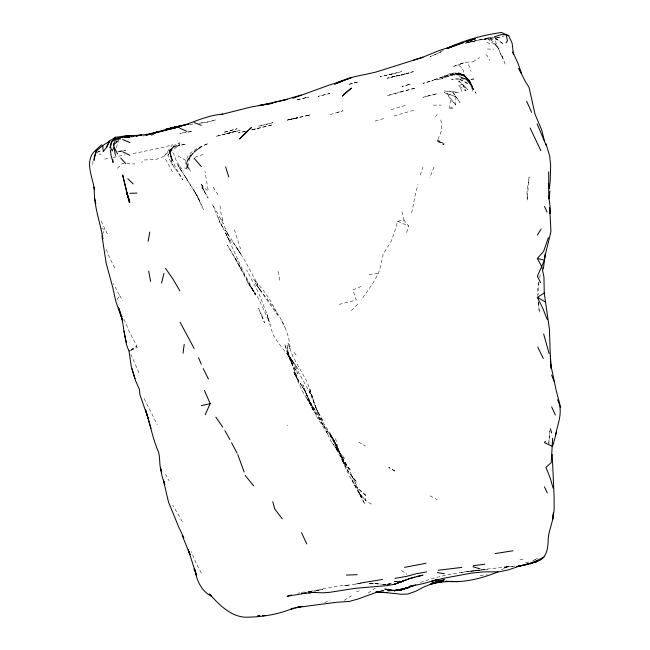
<?xml version="1.0" encoding="UTF-8"?>
<svg xmlns="http://www.w3.org/2000/svg" width="650" height="650" viewBox="0 0 650 650"><rect width="100%" height="100%" fill="white"/><g stroke="black" fill="none" stroke-linecap="round" stroke-linejoin="round"><path stroke-width="0.49" stroke-dasharray="3.25 2.44" d="M339.389 452.863L332.824 440.139L339.389 452.863L336.294 446.387C344.557 463.491 349.229 483.925 365.747 495.211L365.747 500.589L372.897 505.058M455.731 104.991L446.981 93.535L450.653 99.669L455.731 104.991L455.853 96.671L452.433 91.422L444.389 90.951L458.689 92.731L452.433 91.422L460.07 102.489L455.853 96.671L444.389 92.69L455.853 96.671M178.173 155.976L187.151 161.168C191.774 152.588 199.542 147.006 208.447 143.406C197.348 147.989 181.415 154.009 187.013 169.325L190.466 154.822L187.281 160.916L187.021 169.341L184.413 167.838M92.844 164.507L92.974 160.452M538.964 281.718L538.135 294.661M179.197 165.579L175.703 159.339L173.542 153.303L169.382 150.906L172.453 160.932L170.268 154.229L172.705 146.973L169.382 150.906L170.268 154.229L175.614 167.651L182.804 180.009C178.336 171.527 171.096 164.808 167.952 155.561L169.382 150.906L172.705 147.192L179.855 144.657L170.487 151.539L170.268 154.229L171.584 161.72L170.487 151.539L172.705 146.973L174.159 145.405L179.847 142.829L169.382 150.906L164.222 156.179L155.797 159.575L144.105 159.973L141.586 162.524M549.9 430.389L548.738 444.226M548.819 443.243L549.811 431.381M449.085 108.834L450.653 99.669M538.801 282.612L537.615 289.201L537.769 295.709M539.638 277.981L540.312 274.243M411.718 212.964L415.35 194.358L417.999 184.567M406.632 232.416L408.639 226.119L404.04 220.334L397.564 221.138L394.339 232.806L391.113 241.369L383.167 254.215L380.047 268.474L378.292 273.544L372.897 283.359L361.278 299.877M116.301 147.778L118.584 140.286M437.239 141.213L437.913 140.051L444.389 144.032L437.442 140.554L444.023 144.779L437.239 141.213L441.992 129.439L440.586 117.601M467.537 83.623L465.839 82.192L458.689 78.715L467.537 83.623L468.309 81.218L465.839 78.983L458.689 76.31L469.503 80.535L472.989 89.139C469.633 73.401 455.227 68.608 442.195 77.252L451.409 74.311L432.957 80.169L444.389 76.399L458.689 73.734L464.596 75.108L462.459 68.087L458.689 65.431L461.443 63.602L465.839 62.205L472.802 61.896M420.266 175.004L422.939 167.286M433.989 167.082L429.699 177.816M115.529 144.032L117.179 140.579M115.375 143.455L117.114 140.335M102.31 234.195L105.056 229.352L101.205 221.114M287.097 425.669L287.487 425.035M167.952 155.561L170.487 151.539M116.984 299.577L119.641 295.555L113.376 283.684M164.222 156.179L172.429 144.722L163.28 147.379L131.69 153.912M187.151 161.168L191.344 155.334L196.365 149.971L201.297 146.786L194.147 151.962L187.281 160.916M116.114 142.472L117.325 140.855M435.541 116.651L437.239 114.392M351.447 310.562L358.597 303.339M117.374 168.252L122.655 163.272L134.794 163.954M116.22 142.634L118.365 140.684M368.225 593.076L375.277 588.144M130.731 350.326L136.955 345.987L129.805 332.865L122.655 316.233M472.989 61.864L479.594 57.566M344.297 600.324L351.447 595.733M131.056 349.659L136.955 345.987M534.641 559.926L537.339 558.285L532.326 561.34M496.811 37.602L500.866 37.651L504.213 35.726M501.589 569.806L508.739 566.378L504.668 567.385L515.133 566.044L504.059 567.036L508.739 566.735C478.457 570.221 447.159 572.057 418.47 583.31M324.634 602.786L329.997 599.991M97.175 152.327L101.205 150.426L97.573 152.206M440.546 51.529L443.292 50.221M130.804 350.464L137.629 347.222M361.205 286.423L352.893 289.876L356.224 300.056L339.243 304.346M461.443 63.602L452.611 66.755L465.839 62.205M194.813 157.332L203.791 154.261M413.603 110.281L393.567 116.114M405.251 105.454L389.756 110.061M329.997 114.611L342.956 110.768L337.147 112.499M375.091 121.071L384.556 118.276M525.509 562.908L530.189 561.576M458.689 85.532L462.824 84.386L467.846 89.749L458.689 81.112L463.027 81.022M465.238 43.201L472.022 41.364M356.501 591.581L359.369 590.826M393.404 73.848L401.489 71.597L380.047 76.692L393.404 73.848L387.189 75.172M401.489 74.856L408.639 72.971L387.189 78.195L401.489 74.856L388.196 77.935M472.989 41.104L467.74 42.461L488.849 38.139L500.866 37.651M235.617 131.349L222.747 134.558L240.216 130.357L215.784 136.419L237.047 131.048M251.461 129.886L272.797 124.751L251.347 129.951M252.241 129.74L258.497 128.229M113.124 157.446L124.987 154.887M467.626 42.608L480.139 39.528L489.157 38.317L494.439 39.853L497.518 39.585L503.661 44.297L495.202 38.123M298.001 593.214L299.699 592.816M245.773 131.227L238.339 132.925L247.658 130.804M489.157 38.317L483.722 39.292L494.439 37.562L497.518 39.585M465.839 43.03L478.53 40.438M189.678 124.629L193.253 123.947M394.339 76.334L396.89 75.863M519.984 559.715L523.039 559.163M388.172 584.106L393.088 583.221M301.397 592.418L307.036 591.638M309.498 591.451L322.847 589.136L315.697 590.939L326.072 588.112L337.147 586.129L349.326 585.024L344.297 585.756L360.384 583.408M151.255 135.127L153.221 134.794M104.642 159.088L110.362 158.104M187.931 132.039L192.579 131.276L179.855 133.347L185.209 132.478M151.352 135.013L154.229 134.591M495.267 40.885L501.589 56.607C499.46 48.961 495.308 41.137 487.289 38.529L480.139 39.528L494.439 39.853M386.197 584.431L382.2 585L384.207 584.716M388.213 584.147L390.219 583.871L387.952 584.179M117.796 151.499L125.645 150.418L117.796 151.499L122.655 150.946M480.139 570.196L468.991 571.561L479.139 570.318M308.547 591.622L313.064 591.069M199.16 123.207L208.447 121.948L215.743 119.876L205.831 122.411L199.396 123.191M472.989 571.041L487.289 569.384L480.951 570.107M461.183 572.423L469.073 571.602L465.839 571.919M480.139 575.616L487.289 574.868M308.019 591.541L314.876 590.85M142.675 135.988L145.535 135.696M360.961 583.489L355.298 584.025L360.043 583.594M369.013 274.422L378.292 273.544M130.991 136.996L138.052 136.476M387.189 584.285L389.707 584.114M384.028 590.452L380.047 590.688L383.858 590.639M383.362 584.334L386.059 584.228M386.953 584.196L390.553 584.058M130.699 136.736L136.955 136.557L131.235 136.524M433.331 105.154L441.228 105.113M487.695 37.472L495.804 37.586M487.289 49.026L493.724 49.205M369.151 583.221L384.507 584.358M369.322 583.278L380.047 584.001L368.607 583.253M464.596 75.108L451.799 74.238L458.689 73.734L464.173 75.351L471.973 86.19L464.336 75.262C455.024 71.589 446.217 78.13 437.239 79.861L458.689 72.889L464.173 75.351L465.839 77.326L458.689 73.734L451.539 73.474L464.173 75.351L468.618 81.039L475.979 93.308L472.363 87.132L472.989 88.262C470.527 81.689 466.383 74.782 458.689 73.946L465.839 76.513L463.759 75.595L469.316 80.641L472.201 86.32L465.839 76.806L469.503 80.535L472.989 91.252L469.503 80.535L461.289 77.017M101.205 228.572L105.056 229.352L108.355 235.779M469.503 80.535C464.019 77.496 457.478 78.942 451.539 79.243L465.839 78.983L471.673 86.011L468.309 81.218M99.174 153.993L101.205 154.879M397.564 221.138L408.639 226.119M430.089 495.869L437.239 499.712M358.597 442.122L365.43 446.079M236.429 247.406L240.671 253.931L225.249 229.807L228.768 236.031L222.877 222.918L212.412 204.197L217.977 217.498L222.747 220.269L223.893 223.657M487.289 42.291L489.816 44.038M401.489 570.44L407.054 574.397M458.689 81.112L462.824 84.386L465.831 90.903L459.477 86.32L462.743 92.69M487.289 38.529L498.022 47.556M365.747 495.211L354.664 485.323L351.447 478.993L364.886 504.189L358.678 491.351L361.327 497.989L356.127 484.477L346.751 465.124L337.147 448.532M485.891 54.559L487.289 55.811L489.905 60.499M186.997 166.343L190.32 171.251L186.209 161.533L186.997 166.343L188.971 168.196M207.317 190.621L202.093 185.388L201.297 183.666L204.685 192.14L208.122 198.039L201.297 186.062L204.685 192.14L201.297 183.666M321.019 420.079L308.547 399.173L312.325 406.803L304.663 390.358L316.574 416.496L328.079 434.622L326.267 431.364L330.972 441.212L337.147 449.889L344.451 458.372M179.847 166.546L183.771 171.202M344.297 458.209L332.142 443.016M329.997 435.971L337.147 445.746M337.147 449.889L335.108 447.078L348.619 472.298L356.834 482.032L348.619 472.298L341.144 456.471L344.297 464.011L337.147 446.444L329.769 433.648L333.661 439.66L341.331 456.576L337.147 446.444L339.755 452.652L333.515 439.741L321.181 422.094L333.515 439.741L336.724 445.656L329.997 433.981L333.661 439.66L330.273 433.355L318.297 415.504M294.247 352.406L297.31 356.858M316.152 408.484L309.749 388.806L306.589 380.981L292.622 356.029L288.056 343.257L290.152 349.196C289.079 324.261 271.351 304.712 257.051 285.748L261.211 291.598L255.19 283.002L277.558 315.193C272.317 301.584 263.794 289.916 253.719 279.419L258.05 285.171L244.562 259.935L237.047 248.341M179.847 168.407L193.822 190.157L200.037 201.63L194.147 190.751L197.494 196.3L176.776 163.426L182.154 172.128M182.333 521.633L172.705 505.123M232.871 241.914L240.671 253.931M213.192 187.232L218.766 195.934M313.292 407.363L315.697 411.125M185.356 176.638L186.997 179.278M170.999 162.061L174.679 168.188M119.641 295.555L122.655 300.658M237.047 261.503L234.65 257.408L255.377 294.97L251.347 287.365L255.734 294.759L247.918 282.766L238.249 263.583L227.427 245.058L241.597 269.904L238.249 263.583M346.751 465.124L339.592 452.741M312.447 406.876L325.114 428.082L313.259 410.158L306.507 397.54L308.547 401.326L302.575 391.56L298.123 382.094L294.247 371.881L296.831 378.357L293.426 372.068L304.59 390.398L312.447 406.876L308.547 399.506L310.611 403.431M165.555 159.104L172.705 172.388M494.439 43.006L497.201 48.027M165.555 474.151L169.162 481.008M144.105 398.539L157.268 424.604M201.297 573.097L195.845 562.461L191.376 551.622M354.664 485.323L357.321 490.571M351.447 475.174L356.127 484.477M217.977 217.498L229.897 241.735L225.55 232.871L244.197 273.293L252.265 288.511L258.497 298.618L268.678 320.312L267.093 314.641L258.83 293.361L246.586 269.783M114.717 267.946L109.046 256.417L105.568 247.561M281.84 320.97L284.984 327.413M138.962 372.759L130.91 354.437M462.824 84.386L465.831 90.911M289.656 357.744L299.089 382.655L286.991 351.016L291.127 361.546L287.097 352.056L284.684 344.102L289.51 357.825L292.687 364.244L287.097 351.293M229.897 239.428L232.302 245.026M309.749 388.806L313.601 401.708L319.028 415.082L308.547 389.537L311.163 394.859L290.192 357.427L294.158 363.391L287.097 353.884L298.204 369.314C290.672 357.061 280.231 346.978 272.967 334.547L267.093 314.641L270.059 324.61M505.091 64.025L501.589 54.706L503.839 60.71M468.504 64.594L471.055 71.378M315.697 407.363L311.602 394.599M234.357 229.702L240.914 249.998M169.382 150.906L172.51 161.192M335.554 438.563L337.488 445.705M222.747 220.269L221.097 213.785L219.919 204.847M404.04 220.334L401.489 209.649M208.081 189.759L204.977 171.454M278.07 271.448L279.882 280.751M538.436 302.079L538.639 303.859M538.419 301.836L539.346 312.65L538.265 302.128M527.491 195.658L527.28 200.679L526.89 192.197L529.076 176.946L527.491 195.658M441.106 51.854L430.089 56.745L441.106 51.854M458.689 72.889L452.457 74.921L464.336 75.262L468.593 81.055L465.839 77.131L458.689 72.889M401.489 91.512L387.189 95.696L415.789 87.986L401.489 91.512M413.424 71.63L401.489 75.148L413.424 71.63M430.089 81.307L422.939 83.338L433.444 80.454L430.089 81.307M408.639 84.63L401.911 86.531L410.971 83.988L408.639 84.63M352.649 83.346L348.059 84.606L358.597 81.786L352.649 83.346M233.041 129.87L223.299 132.494L237.047 128.814L233.041 129.87M309.822 114.928L308.076 115.399L309.822 114.928M329.997 93.413L318.045 96.387L329.997 93.413M428.773 95.794L422.939 97.329L437.239 93.665L428.773 95.794M179.847 145.364L172.705 147.192L186.03 143.999L179.847 145.364M272.797 122.728L258.497 126.246L272.797 122.728M308.547 115.278L287.503 120.031L308.547 115.278M305.996 97.687L295.977 100.157L308.547 97.086L305.996 97.687M294.247 118.463L287.097 120.136L297.919 117.796L294.247 118.463M394.997 471.047L388.708 467.415L394.997 471.047M365.747 500.589L357.898 491.709L365.747 500.589M350.504 470.121L341.916 459.656L350.504 470.121M252.915 289.949L247.918 282.766L252.915 289.949M333.426 439.79L329.997 434.826L336.765 445.681L333.426 439.79M296.091 370.533L292.256 364.496L289.185 358.012L287.097 352.056L292.256 364.496L287.771 351.349L287.097 344.971L289.185 358.012L287.771 351.349L291.143 361.554L297.798 373.644L296.091 370.533M301.397 385.198L300.227 383.305L304.59 390.398L301.397 385.198M222.747 227.354L219.082 220.878L222.747 227.354M322.847 420.94L316.436 409.175L322.847 420.94M313.259 410.158L308.547 401.017L313.259 410.158M199.769 201.468L197.348 196.381L203.361 209.422L199.769 201.468M262.015 315.908L258.497 308.116L264.469 322.741L262.015 315.908M344.297 464.011L342.347 459.412L344.297 464.059M307.507 396.963L302.778 384.784L307.507 396.963"/><path stroke-width="0.97" d="M551.249 462.183L552.654 438.23M548.746 198.218L548.714 171.771M545.301 253.386L543.359 269.051M183.04 353.243L184.202 344.321M548.892 198.892L549.981 190.921M540.654 282.701L537.339 276.331L544.521 260.162L544.789 256.222M148.176 241.28L149.727 232.131M110.443 147.485L111.418 142.204L115.505 137.223L122.655 136.476M101.538 144.755L96.143 149.898L94.055 160.412L94.323 156.796L96.98 150.377L102.773 145.47L109.622 141.164L106.372 147.55L103.244 151.645L102.773 145.47M544.489 258.123L550.948 231.644L549.705 207.602L549.819 213.688L549.973 205.522L548.73 196.552M161.541 283.099L163.946 273.455M555.392 435.476C557.773 423.816 563.639 411.133 557.505 399.758M552.988 445.12L556.497 432.193M109.834 147.843L111.418 142.204L115.505 138.028L111.337 142.155L115.505 138.783L122.184 137.158L115.505 138.783M548.389 237.632L543.619 251.387L537.339 258.473L541.848 266.874L543.952 276.965L544.245 293.028L549.404 329.03L550.558 362.724M205.173 414.773L210.169 403.626L204.466 390.406M106.372 147.55L109.436 141.058L115.505 137.223M113.88 147.477L112.231 150.93L110.597 147.396M506.204 42.827L507.463 40.633L506.058 34.653L501.589 34.58L494.439 36.79M393.575 590.525L387.749 590.704L401.489 589.842L415.789 585.114L409.094 586.511L422.939 583.676L437.239 579.694L431.852 581.1L444.389 578.118L471.64 573.081L483.779 571.837L498.168 571.886L501.589 571.342L508.552 569.847L517.733 566.678L530.189 563.786L537.339 561.429C547.17 558.317 548.064 547.381 548.218 538.688C548.827 529.839 553.272 521.861 553.402 512.964L552.63 519.626L554.117 510.51L554.125 496.868L552.216 454.488M537.339 235.056L541.101 229.076M545.447 441.22L544.489 442.666L552.557 446.428M108.355 142.854L109.622 141.164M96.143 149.898C83.623 159.77 92.584 176.987 94.486 189.727L94.161 187.184M551.094 462.727L545.943 467.382L550.233 478.116L553.061 488.004M544.245 293.028L537.339 297.383L543.026 308.839L547.235 319.524M544.017 557.082L530.189 563.786L536.632 561.072M446.956 48.482C464.157 40.227 482.706 35.051 501.589 32.5L508.739 35.791L512.151 43.339L513.443 54.112M448.394 47.808L451.539 46.312M120.031 138.003C126.726 134.721 134.623 135.907 141.806 134.981L136.955 135.663L147.704 134.225L158.405 131.739L153.002 133.193L172.079 127.692L186.103 124.678L173.843 127.392M498.03 571.813C481.585 578.606 463.726 583.05 445.811 581.295L457.762 581.587M450.531 47.206L456.95 44.492L448.874 47.897M293.353 608.197C277.908 614.624 260.829 617.346 244.197 617.175C229.645 615.672 218.733 604.24 209.43 593.938L211.697 596.383C201.248 591.207 196.641 580.255 194.756 569.392L196.593 575.551M293.426 608.156L290.981 609.131L302.356 606.336L295.149 607.669M292.817 98.329L327.884 85.556L343.338 80.559M345.223 79.918L337.147 83.046L343.549 80.559M413.92 585.163L401.489 589.842M342.176 81.112L334.531 84.159C344.273 79.048 354.973 76.294 365.747 74.36L375.993 72.053L422.939 57.224L412.969 60.377M344.029 80.405L351.447 77.578L346.117 79.568M408.639 578.898L394.339 584.253L387.189 585.593L355.087 588.347L329.997 592.288L322.847 592.816L312.13 592.434L301.397 593.645L306.085 593.084L287.097 596.278L291.566 594.961M452.441 46.621L464.116 42.364L438.961 50.619L422.207 57.452M447.07 48.571L451.539 46.946M400.075 582.197L394.339 584.253L409.76 578.638L422.939 575.144L416.707 576.485M301.364 95.006L282.336 100.531L258.497 105.641L272.732 103.244M396.492 590.436L401.342 590.289L394.339 590.671L384.995 589.111L394.339 590.671L408.639 587.543L403.618 589.152L408.639 587.413L402.919 588.713M401.026 581.847L403.073 581.206L401.131 581.677M409.533 578.614L414.895 576.932M408.639 587.543L394.339 590.704L398.158 589.802M529.685 563.452L537.282 561.454L523.965 564.988L527.784 563.948M282.336 100.531L287.097 99.369L274.519 102.286M179.847 126.636L146.023 135.2L179.847 126.636L173.022 128.237C190.036 124.572 205.059 115.253 222.747 114.205L220.862 114.579L251.347 106.925L272.797 103.236M124.028 136.809L129.805 135.647L124.109 136.817M201.297 405.657L210.169 403.626M516.783 566.629L523.039 565.199L516.425 566.654M518.31 566.247L523.039 565.199M523.965 564.988L527.686 564.168M124.061 136.744L128.765 135.712L122.655 136.191M471.226 79.536L473.785 78.975M425.994 563.241L404.576 567.385M118.414 137.987L122.208 137.207M512.972 550.778L495.056 553.581M127.676 136.801L130.106 136.484L122.655 136.589L129.805 137.629L122.655 136.589M426.66 571.878L415.813 573.852L406.055 576.501L394.932 578.337M360.311 583.115L382.558 579.442M295.197 607.685L336.342 602.298L349.172 601.453L357.817 599.081L376.35 592.369L380.047 591.955L401.489 594.271L407.818 594.027L415.789 591.232L424.044 586.885L432.526 583.529L443.121 581.392L430.089 584.374L437.239 582.205L451.539 581.425M473.216 565.736L484.835 564.192M461.809 567.409L438.141 570.261M394.339 590.671L400.766 589.956L396.963 589.867M186.997 124.483L188.906 124.288M120.315 139.084L115.505 139.498L113.433 145.754L117.601 154.026M262.746 615.688L265.647 615.452L262.689 615.68M257.766 616.062L259.732 615.908M257.546 616.086L259.846 615.924M450.401 108.071L452.473 107.949M129.805 193.343L136.955 193.066M346.401 575.079L357.183 574.681M383.817 592.329L375.757 592.028L387.189 592.686M394.339 581.474L401.489 581.815M437.239 572.577L444.389 573.69M537.339 258.473L544.521 260.162M129.374 350.707L129.951 350.87M472.989 566.767L480.139 568.888M194.147 122.525L201.297 125.296M506.058 34.653L508.739 35.791M122.655 139.49L129.805 142.569M179.847 128.269L186.997 131.381M122.655 151.783L129.805 155.269M545.236 301.86L537.266 297.253M127.806 178.734L133.144 183.909M120.705 158.072L125.645 163.475M194.147 158.243L201.297 166.627M245.131 475.329L253.614 485.867M282.271 518.863L274.674 508.901L272.797 501.678M165.555 268.45L172.705 278.639L179.847 290.802M215.841 417.146L222.747 427.164M180.082 322.197L194.147 348.522M224.949 430.657L229.897 439.603M231.571 442.739L237.047 453.131M203.222 368.582L208.447 379.088M537.778 347.084L543.303 358.532M540.906 150.751L530.099 128.001M537.103 123.793L546.301 145.608M179.847 529.344L183.82 537.778M531.643 112.385L526.606 101.221M301.502 532.642L306.743 543.928M551.639 406.851L555.409 415.058M544.489 486.834L547.292 492.927M544.489 206.367L547.032 212.079M189.995 554.523L182.162 535.381M179.4 528.718L168.48 501.995L163.386 480.171L164.621 483.803M198.51 357.606L201.297 364.268M237.746 454.561L244.197 472.038M190.019 554.474L188.224 549.803L196.519 575.502M551.639 375.017L553.971 381.201M126.401 342.241C122.972 330.964 123.492 318.825 118.576 307.905L122.655 320.946L115.919 301.665L112.531 286.626L106.129 262.99L101.969 235.82M164.897 484.632L162.273 477.035L160.42 467.707L161.606 471.957C158.535 464.726 160.964 456.706 157.446 449.475C152.173 436.507 149.89 422.841 145.429 409.516L151.011 428.496M543.668 333.978L549.128 353.641M148.574 419.591L139.912 394.656L139.457 389.553L135.533 380.673L131.999 368.737M225.599 166.847L228.768 176.938M545.935 143.723L549.648 155.797L550.656 165.766L550.217 180.895L549.364 188.662L548.34 183.617M134.972 378.714L131.259 366.632L129.058 351.39L126.457 344.638L124.044 331.118M550.404 428.675L551.639 432.973M102.952 238.908C100.782 225.387 96.07 212.347 94.713 198.607M544.489 141.188L541.629 129.699L535.088 114.367L529.051 87.425L525.257 81.364L518.806 68.575L521.682 73.612L517.887 63.164L512.801 51.968L513.37 54.316M560.714 407.639L556.27 390.788L550.607 363.935L551.192 368.696M95.81 203.499L94.518 197.957L94.096 187.306M114.985 153.116L115.505 155.415M148.696 271.05L150.548 281.19L150.386 280.28M112.661 159.437L113.084 162.476L111.036 155.399L110.378 149.857M113.791 143.577L114.034 145.551M114.392 148.509L114.879 152.457M550.363 355.818L551.322 368.599M344.297 93.819L342.339 96.159L351.447 88.083L344.297 93.819M244.197 134.192L239.582 138.97L251.347 127.587L244.197 134.192M466.286 41.624L465.839 41.771L475.54 38.716L466.286 41.624M441.285 580.328L431.86 583.139L444.389 579.759L437.239 581.441L441.285 580.328M172.705 127.644L165.555 129.391L179.855 126.051L172.705 127.644M312.13 592.434L308.547 592.849L315.697 592.231L312.13 592.434M194.496 569.936L194.147 569.018L194.496 569.936M129.805 202.134L126.734 192.327L129.805 202.134M127.489 195.431L126.596 192.246L129.456 202.556L122.655 174.98L127.489 195.431"/></g></svg>
